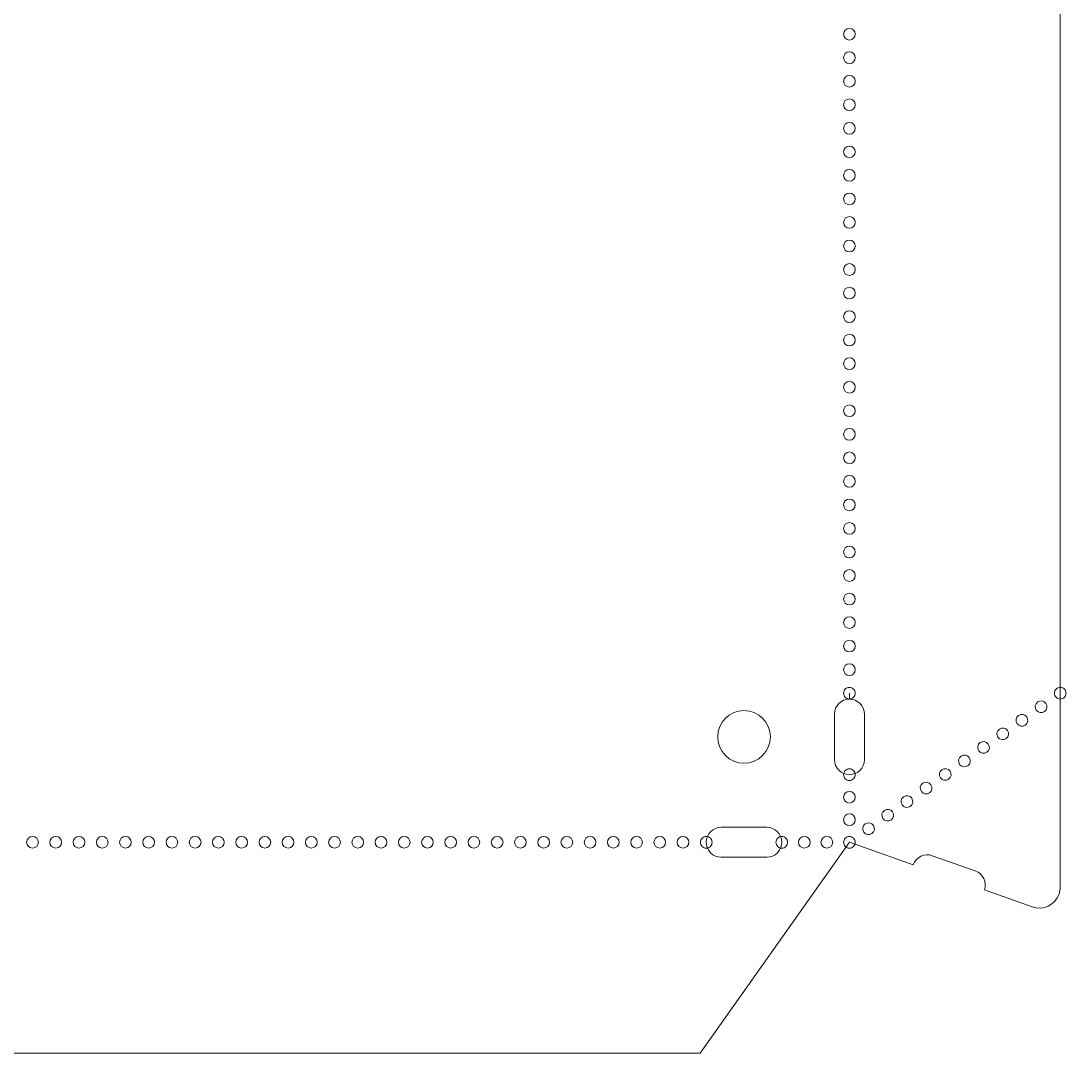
# Model space of a CAD drawing. Header units: inches. Extents: x -17 to 232, y 15 to 264.
# Drawn here: x 106.6 to 232.5, y 15.9 to 140.2 of the extents above; entities that cross this region are included whole.
import ezdxf

# ---------------------------------------------------------------- set-up
doc = ezdxf.new("R2010")
doc.units = ezdxf.units.IN
doc.header["$MEASUREMENT"] = 0
doc.layers.add('Fold cuts', color=7, linetype='Continuous')
doc.layers.add('Outline cut', color=7, linetype='Continuous')

# ---------------------------------------------------------------- blocks, each defined once
blk = doc.blocks.new('block 9')
at = {"layer": 'Outline cut', "lineweight": 0}
blk.add_open_spline([(196.85, 53.97), (196.85, 55.73), (195.43, 57.15), (193.67, 57.15), (191.92, 57.15), (190.5, 55.73), (190.5, 53.97), (190.5, 52.22), (191.92, 50.8), (193.67, 50.8), (195.43, 50.8), (196.85, 52.22), (196.85, 53.97), (196.85, 53.97), (196.85, 53.97), (196.85, 53.97)], degree=3, knots=[0, 0, 0, 0, 1, 1, 1, 2, 2, 2, 3, 3, 3, 4, 4, 4, 5, 5, 5, 5], dxfattribs=at)
blk = doc.blocks.new('block 20')
at = {"layer": 'Outline cut', "lineweight": 0}
blk.add_open_spline([(208.18, 56.72), (208.18, 57.72), (207.37, 58.52), (206.37, 58.52), (205.38, 58.52), (204.57, 57.72), (204.57, 56.72)], degree=3, knots=[0, 0, 0, 0, 1, 1, 1, 2, 2, 2, 2], dxfattribs=at)
blk = doc.blocks.new('block 21')
at = {"layer": 'Outline cut', "lineweight": 0}
blk.add_open_spline([(204.57, 51.23), (204.57, 50.23), (205.38, 49.43), (206.37, 49.43), (207.37, 49.43), (208.18, 50.23), (208.18, 51.23)], degree=3, knots=[0, 0, 0, 0, 1, 1, 1, 2, 2, 2, 2], dxfattribs=at)
blk = doc.blocks.new('block 22')
at = {"layer": 'Outline cut', "lineweight": 0}
blk.add_open_spline([(196.42, 39.47), (197.42, 39.47), (198.22, 40.28), (198.22, 41.27), (198.22, 42.27), (197.42, 43.08), (196.42, 43.08)], degree=3, knots=[0, 0, 0, 0, 1, 1, 1, 2, 2, 2, 2], dxfattribs=at)
blk = doc.blocks.new('block 23')
at = {"layer": 'Outline cut', "lineweight": 0}
blk.add_open_spline([(190.93, 43.08), (189.93, 43.08), (189.13, 42.27), (189.13, 41.27), (189.13, 40.28), (189.93, 39.47), (190.93, 39.47)], degree=3, knots=[0, 0, 0, 0, 1, 1, 1, 2, 2, 2, 2], dxfattribs=at)
blk = doc.blocks.new('block 24')
at = {"layer": 'Outline cut', "lineweight": 0}
blk.add_open_spline([(216.36, 39.66), (215.42, 39.99), (214.39, 39.5), (214.06, 38.56)], degree=3, dxfattribs=at)
blk = doc.blocks.new('block 25')
at = {"layer": 'Outline cut', "lineweight": 0}
blk.add_open_spline([(222.64, 35.53), (222.97, 36.46), (222.48, 37.49), (221.54, 37.82)], degree=3, dxfattribs=at)
blk = doc.blocks.new('block 26')
at = {"layer": 'Outline cut', "lineweight": 0}
blk.add_open_spline([(228.39, 33.49), (229.71, 33.02), (231.16, 33.72), (231.63, 35.04), (231.73, 35.31), (231.77, 35.6), (231.77, 35.89)], degree=3, knots=[0, 0, 0, 0, 1, 1, 1, 2, 2, 2, 2], dxfattribs=at)
blk = doc.blocks.new('block 38')
at = {"layer": 'Outline cut', "lineweight": 0}
blk.add_lwpolyline([(27.49, 15.87), (188.41, 15.87)], dxfattribs=at)
blk = doc.blocks.new('block 39')
at = {"layer": 'Outline cut', "lineweight": 0}
blk.add_lwpolyline([(188.41, 15.87), (206.37, 41.27)], dxfattribs=at)
blk = doc.blocks.new('block 40')
at = {"layer": 'Outline cut', "lineweight": 0}
blk.add_lwpolyline([(231.77, 59.24), (231.77, 220.16)], dxfattribs=at)
blk = doc.blocks.new('block 48')
at = {"layer": 'Outline cut', "lineweight": 0}
blk.add_lwpolyline([(231.77, 59.24), (231.77, 35.89)], dxfattribs=at)
blk = doc.blocks.new('block 50')
at = {"layer": 'Outline cut', "lineweight": 0}
blk.add_lwpolyline([(206.37, 41.27), (214.06, 38.56)], dxfattribs=at)
blk = doc.blocks.new('block 55')
at = {"layer": 'Outline cut', "lineweight": 0}
blk.add_lwpolyline([(222.64, 35.53), (228.39, 33.49)], dxfattribs=at)
blk = doc.blocks.new('block 61')
at = {"layer": 'Outline cut', "lineweight": 0}
blk.add_lwpolyline([(208.18, 56.72), (208.18, 51.23)], dxfattribs=at)
blk = doc.blocks.new('block 62')
at = {"layer": 'Outline cut', "lineweight": 0}
blk.add_lwpolyline([(204.57, 56.72), (204.57, 51.23)], dxfattribs=at)
blk = doc.blocks.new('block 66')
at = {"layer": 'Outline cut', "lineweight": 0}
blk.add_lwpolyline([(196.42, 39.47), (190.93, 39.47)], dxfattribs=at)
blk = doc.blocks.new('block 67')
at = {"layer": 'Outline cut', "lineweight": 0}
blk.add_lwpolyline([(196.42, 43.08), (190.93, 43.08)], dxfattribs=at)
blk = doc.blocks.new('block 68')
at = {"layer": 'Outline cut', "lineweight": 0}
blk.add_lwpolyline([(216.36, 39.66), (221.54, 37.82)], dxfattribs=at)
blk = doc.blocks.new('block 69')
at = {"layer": 'Outline cut', "lineweight": 0}
blk.add_lwpolyline([(206.37, 58.52), (206.37, 59.24)], dxfattribs=at)
blk = doc.blocks.new('block 75')
at = {"layer": 'Outline cut', "lineweight": 0}
blk.add_lwpolyline([(107.95, 139.7), (107.95, 139.7)], dxfattribs=at)
blk = doc.blocks.new('block 77')
at = {"layer": 'Fold cuts', "lineweight": 0}
for points, knots in [([(207.08, 138.64), (207.08, 138.64), (207.08, 138.64), (207.08, 138.64), (207.08, 139.03), (206.76, 139.34), (206.37, 139.34), (205.99, 139.34), (205.67, 139.03), (205.67, 138.64), (205.67, 138.25), (205.99, 137.93), (206.37, 137.93), (206.76, 137.93), (207.08, 138.25), (207.08, 138.64)], [0, 0, 0, 0, 1, 1, 1, 2, 2, 2, 3, 3, 3, 4, 4, 4, 5, 5, 5, 5]), ([(207.08, 135.8), (207.08, 135.8), (207.08, 135.8), (207.08, 135.8), (207.08, 136.19), (206.76, 136.51), (206.37, 136.51), (205.99, 136.51), (205.67, 136.19), (205.67, 135.8), (205.67, 135.41), (205.99, 135.1), (206.37, 135.1), (206.76, 135.1), (207.08, 135.41), (207.08, 135.8)], [0, 0, 0, 0, 1, 1, 1, 2, 2, 2, 3, 3, 3, 4, 4, 4, 5, 5, 5, 5]), ([(207.08, 132.97), (207.08, 132.97), (207.08, 132.97), (207.08, 132.97), (207.08, 133.36), (206.76, 133.67), (206.37, 133.67), (205.99, 133.67), (205.67, 133.36), (205.67, 132.97), (205.67, 132.58), (205.99, 132.26), (206.37, 132.26), (206.76, 132.26), (207.08, 132.58), (207.08, 132.97)], [0, 0, 0, 0, 1, 1, 1, 2, 2, 2, 3, 3, 3, 4, 4, 4, 5, 5, 5, 5]), ([(207.08, 130.13), (207.08, 130.13), (207.08, 130.13), (207.08, 130.13), (207.08, 130.52), (206.76, 130.84), (206.37, 130.84), (205.99, 130.84), (205.67, 130.52), (205.67, 130.13), (205.67, 129.74), (205.99, 129.42), (206.37, 129.42), (206.76, 129.42), (207.08, 129.74), (207.08, 130.13)], [0, 0, 0, 0, 1, 1, 1, 2, 2, 2, 3, 3, 3, 4, 4, 4, 5, 5, 5, 5]), ([(207.08, 127.29), (207.08, 127.29), (207.08, 127.29), (207.08, 127.29), (207.08, 127.68), (206.76, 128), (206.37, 128), (205.99, 128), (205.67, 127.68), (205.67, 127.29), (205.67, 126.9), (205.99, 126.59), (206.37, 126.59), (206.76, 126.59), (207.08, 126.9), (207.08, 127.29)], [0, 0, 0, 0, 1, 1, 1, 2, 2, 2, 3, 3, 3, 4, 4, 4, 5, 5, 5, 5]), ([(207.08, 124.46), (207.08, 124.46), (207.08, 124.46), (207.08, 124.46), (207.08, 124.85), (206.76, 125.16), (206.37, 125.16), (205.99, 125.16), (205.67, 124.85), (205.67, 124.46), (205.67, 124.07), (205.99, 123.75), (206.37, 123.75), (206.76, 123.75), (207.08, 124.07), (207.08, 124.46)], [0, 0, 0, 0, 1, 1, 1, 2, 2, 2, 3, 3, 3, 4, 4, 4, 5, 5, 5, 5]), ([(207.08, 121.62), (207.08, 121.62), (207.08, 121.62), (207.08, 121.62), (207.08, 122.01), (206.76, 122.33), (206.37, 122.33), (205.99, 122.33), (205.67, 122.01), (205.67, 121.62), (205.67, 121.23), (205.99, 120.92), (206.37, 120.92), (206.76, 120.92), (207.08, 121.23), (207.08, 121.62)], [0, 0, 0, 0, 1, 1, 1, 2, 2, 2, 3, 3, 3, 4, 4, 4, 5, 5, 5, 5]), ([(207.08, 118.79), (207.08, 118.79), (207.08, 118.79), (207.08, 118.79), (207.08, 119.18), (206.76, 119.49), (206.37, 119.49), (205.99, 119.49), (205.67, 119.18), (205.67, 118.79), (205.67, 118.4), (205.99, 118.08), (206.37, 118.08), (206.76, 118.08), (207.08, 118.4), (207.08, 118.79)], [0, 0, 0, 0, 1, 1, 1, 2, 2, 2, 3, 3, 3, 4, 4, 4, 5, 5, 5, 5]), ([(207.08, 115.95), (207.08, 115.95), (207.08, 115.95), (207.08, 115.95), (207.08, 116.34), (206.76, 116.66), (206.37, 116.66), (205.99, 116.66), (205.67, 116.34), (205.67, 115.95), (205.67, 115.56), (205.99, 115.25), (206.37, 115.25), (206.76, 115.25), (207.08, 115.56), (207.08, 115.95)], [0, 0, 0, 0, 1, 1, 1, 2, 2, 2, 3, 3, 3, 4, 4, 4, 5, 5, 5, 5]), ([(207.08, 113.12), (207.08, 113.12), (207.08, 113.12), (207.08, 113.12), (207.08, 113.5), (206.76, 113.82), (206.37, 113.82), (205.99, 113.82), (205.67, 113.5), (205.67, 113.12), (205.67, 112.73), (205.99, 112.41), (206.37, 112.41), (206.76, 112.41), (207.08, 112.73), (207.08, 113.12)], [0, 0, 0, 0, 1, 1, 1, 2, 2, 2, 3, 3, 3, 4, 4, 4, 5, 5, 5, 5]), ([(207.08, 110.28), (207.08, 110.28), (207.08, 110.28), (207.08, 110.28), (207.08, 110.67), (206.76, 110.99), (206.37, 110.99), (205.99, 110.99), (205.67, 110.67), (205.67, 110.28), (205.67, 109.89), (205.99, 109.57), (206.37, 109.57), (206.76, 109.57), (207.08, 109.89), (207.08, 110.28)], [0, 0, 0, 0, 1, 1, 1, 2, 2, 2, 3, 3, 3, 4, 4, 4, 5, 5, 5, 5]), ([(207.08, 107.44), (207.08, 107.44), (207.08, 107.44), (207.08, 107.44), (207.08, 107.83), (206.76, 108.15), (206.37, 108.15), (205.99, 108.15), (205.67, 107.83), (205.67, 107.44), (205.67, 107.05), (205.99, 106.74), (206.37, 106.74), (206.76, 106.74), (207.08, 107.05), (207.08, 107.44)], [0, 0, 0, 0, 1, 1, 1, 2, 2, 2, 3, 3, 3, 4, 4, 4, 5, 5, 5, 5]), ([(207.08, 104.61), (207.08, 104.61), (207.08, 104.61), (207.08, 104.61), (207.08, 105), (206.76, 105.31), (206.37, 105.31), (205.99, 105.31), (205.67, 105), (205.67, 104.61), (205.67, 104.22), (205.99, 103.9), (206.37, 103.9), (206.76, 103.9), (207.08, 104.22), (207.08, 104.61)], [0, 0, 0, 0, 1, 1, 1, 2, 2, 2, 3, 3, 3, 4, 4, 4, 5, 5, 5, 5]), ([(207.08, 101.77), (207.08, 101.77), (207.08, 101.77), (207.08, 101.77), (207.08, 102.16), (206.76, 102.48), (206.37, 102.48), (205.99, 102.48), (205.67, 102.16), (205.67, 101.77), (205.67, 101.38), (205.99, 101.07), (206.37, 101.07), (206.76, 101.07), (207.08, 101.38), (207.08, 101.77)], [0, 0, 0, 0, 1, 1, 1, 2, 2, 2, 3, 3, 3, 4, 4, 4, 5, 5, 5, 5]), ([(207.08, 98.94), (207.08, 98.94), (207.08, 98.94), (207.08, 98.94), (207.08, 99.33), (206.76, 99.64), (206.37, 99.64), (205.99, 99.64), (205.67, 99.33), (205.67, 98.94), (205.67, 98.55), (205.99, 98.23), (206.37, 98.23), (206.76, 98.23), (207.08, 98.55), (207.08, 98.94)], [0, 0, 0, 0, 1, 1, 1, 2, 2, 2, 3, 3, 3, 4, 4, 4, 5, 5, 5, 5]), ([(207.08, 96.1), (207.08, 96.1), (207.08, 96.1), (207.08, 96.1), (207.08, 96.49), (206.76, 96.81), (206.37, 96.81), (205.99, 96.81), (205.67, 96.49), (205.67, 96.1), (205.67, 95.71), (205.99, 95.4), (206.37, 95.4), (206.76, 95.4), (207.08, 95.71), (207.08, 96.1)], [0, 0, 0, 0, 1, 1, 1, 2, 2, 2, 3, 3, 3, 4, 4, 4, 5, 5, 5, 5]), ([(207.08, 93.26), (207.08, 93.26), (207.08, 93.26), (207.08, 93.26), (207.08, 93.65), (206.76, 93.97), (206.37, 93.97), (205.99, 93.97), (205.67, 93.65), (205.67, 93.26), (205.67, 92.88), (205.99, 92.56), (206.37, 92.56), (206.76, 92.56), (207.08, 92.88), (207.08, 93.26)], [0, 0, 0, 0, 1, 1, 1, 2, 2, 2, 3, 3, 3, 4, 4, 4, 5, 5, 5, 5]), ([(207.08, 90.43), (207.08, 90.43), (207.08, 90.43), (207.08, 90.43), (207.08, 90.82), (206.76, 91.13), (206.37, 91.13), (205.99, 91.13), (205.67, 90.82), (205.67, 90.43), (205.67, 90.04), (205.99, 89.72), (206.37, 89.72), (206.76, 89.72), (207.08, 90.04), (207.08, 90.43)], [0, 0, 0, 0, 1, 1, 1, 2, 2, 2, 3, 3, 3, 4, 4, 4, 5, 5, 5, 5]), ([(207.08, 87.59), (207.08, 87.59), (207.08, 87.59), (207.08, 87.59), (207.08, 87.98), (206.76, 88.3), (206.37, 88.3), (205.99, 88.3), (205.67, 87.98), (205.67, 87.59), (205.67, 87.2), (205.99, 86.89), (206.37, 86.89), (206.76, 86.89), (207.08, 87.2), (207.08, 87.59)], [0, 0, 0, 0, 1, 1, 1, 2, 2, 2, 3, 3, 3, 4, 4, 4, 5, 5, 5, 5]), ([(207.08, 84.76), (207.08, 84.76), (207.08, 84.76), (207.08, 84.76), (207.08, 85.15), (206.76, 85.46), (206.37, 85.46), (205.99, 85.46), (205.67, 85.15), (205.67, 84.76), (205.67, 84.37), (205.99, 84.05), (206.37, 84.05), (206.76, 84.05), (207.08, 84.37), (207.08, 84.76)], [0, 0, 0, 0, 1, 1, 1, 2, 2, 2, 3, 3, 3, 4, 4, 4, 5, 5, 5, 5]), ([(207.08, 81.92), (207.08, 81.92), (207.08, 81.92), (207.08, 81.92), (207.08, 82.31), (206.76, 82.63), (206.37, 82.63), (205.99, 82.63), (205.67, 82.31), (205.67, 81.92), (205.67, 81.53), (205.99, 81.22), (206.37, 81.22), (206.76, 81.22), (207.08, 81.53), (207.08, 81.92)], [0, 0, 0, 0, 1, 1, 1, 2, 2, 2, 3, 3, 3, 4, 4, 4, 5, 5, 5, 5]), ([(207.08, 79.09), (207.08, 79.09), (207.08, 79.09), (207.08, 79.09), (207.08, 79.48), (206.76, 79.79), (206.37, 79.79), (205.99, 79.79), (205.67, 79.48), (205.67, 79.09), (205.67, 78.7), (205.99, 78.38), (206.37, 78.38), (206.76, 78.38), (207.08, 78.7), (207.08, 79.09)], [0, 0, 0, 0, 1, 1, 1, 2, 2, 2, 3, 3, 3, 4, 4, 4, 5, 5, 5, 5]), ([(207.08, 76.25), (207.08, 76.25), (207.08, 76.25), (207.08, 76.25), (207.08, 76.64), (206.76, 76.96), (206.37, 76.96), (205.99, 76.96), (205.67, 76.64), (205.67, 76.25), (205.67, 75.86), (205.99, 75.54), (206.37, 75.54), (206.76, 75.54), (207.08, 75.86), (207.08, 76.25)], [0, 0, 0, 0, 1, 1, 1, 2, 2, 2, 3, 3, 3, 4, 4, 4, 5, 5, 5, 5]), ([(207.08, 73.41), (207.08, 73.41), (207.08, 73.41), (207.08, 73.41), (207.08, 73.8), (206.76, 74.12), (206.37, 74.12), (205.99, 74.12), (205.67, 73.8), (205.67, 73.41), (205.67, 73.02), (205.99, 72.71), (206.37, 72.71), (206.76, 72.71), (207.08, 73.02), (207.08, 73.41)], [0, 0, 0, 0, 1, 1, 1, 2, 2, 2, 3, 3, 3, 4, 4, 4, 5, 5, 5, 5]), ([(207.08, 70.58), (207.08, 70.58), (207.08, 70.58), (207.08, 70.58), (207.08, 70.97), (206.76, 71.28), (206.37, 71.28), (205.99, 71.28), (205.67, 70.97), (205.67, 70.58), (205.67, 70.19), (205.99, 69.87), (206.37, 69.87), (206.76, 69.87), (207.08, 70.19), (207.08, 70.58)], [0, 0, 0, 0, 1, 1, 1, 2, 2, 2, 3, 3, 3, 4, 4, 4, 5, 5, 5, 5]), ([(207.08, 67.74), (207.08, 67.74), (207.08, 67.74), (207.08, 67.74), (207.08, 68.13), (206.76, 68.45), (206.37, 68.45), (205.99, 68.45), (205.67, 68.13), (205.67, 67.74), (205.67, 67.35), (205.99, 67.04), (206.37, 67.04), (206.76, 67.04), (207.08, 67.35), (207.08, 67.74)], [0, 0, 0, 0, 1, 1, 1, 2, 2, 2, 3, 3, 3, 4, 4, 4, 5, 5, 5, 5]), ([(207.08, 64.91), (207.08, 64.91), (207.08, 64.91), (207.08, 64.91), (207.08, 65.3), (206.76, 65.61), (206.37, 65.61), (205.99, 65.61), (205.67, 65.3), (205.67, 64.91), (205.67, 64.52), (205.99, 64.2), (206.37, 64.2), (206.76, 64.2), (207.08, 64.52), (207.08, 64.91)], [0, 0, 0, 0, 1, 1, 1, 2, 2, 2, 3, 3, 3, 4, 4, 4, 5, 5, 5, 5]), ([(207.08, 62.07), (207.08, 62.07), (207.08, 62.07), (207.08, 62.07), (207.08, 62.46), (206.76, 62.78), (206.37, 62.78), (205.99, 62.78), (205.67, 62.46), (205.67, 62.07), (205.67, 61.68), (205.99, 61.37), (206.37, 61.37), (206.76, 61.37), (207.08, 61.68), (207.08, 62.07)], [0, 0, 0, 0, 1, 1, 1, 2, 2, 2, 3, 3, 3, 4, 4, 4, 5, 5, 5, 5]), ([(206.37, 58.53), (206.56, 58.53), (206.74, 58.61), (206.87, 58.74), (207.01, 58.87), (207.08, 59.05), (207.08, 59.24), (207.08, 59.42), (207.01, 59.6), (206.87, 59.73), (206.74, 59.87), (206.56, 59.94), (206.37, 59.94), (206.19, 59.94), (206.01, 59.87), (205.88, 59.73), (205.74, 59.6), (205.67, 59.42), (205.67, 59.24), (205.67, 59.05), (205.74, 58.87), (205.88, 58.74), (206.01, 58.61), (206.19, 58.53), (206.37, 58.53)], [0, 0, 0, 0, 1, 1, 1, 2, 2, 2, 3, 3, 3, 4, 4, 4, 5, 5, 5, 6, 6, 6, 7, 7, 7, 8, 8, 8, 8]), ([(231.77, 58.53), (231.96, 58.53), (232.14, 58.61), (232.27, 58.74), (232.41, 58.87), (232.48, 59.05), (232.48, 59.24), (232.48, 59.42), (232.41, 59.6), (232.27, 59.73), (232.14, 59.87), (231.96, 59.94), (231.77, 59.94), (231.59, 59.94), (231.41, 59.87), (231.28, 59.73), (231.14, 59.6), (231.07, 59.42), (231.07, 59.24), (231.07, 59.05), (231.14, 58.87), (231.28, 58.74), (231.41, 58.61), (231.59, 58.53), (231.77, 58.53)], [0, 0, 0, 0, 1, 1, 1, 2, 2, 2, 3, 3, 3, 4, 4, 4, 5, 5, 5, 6, 6, 6, 7, 7, 7, 8, 8, 8, 8]), ([(229.87, 57.03), (229.87, 57.03), (229.87, 57.03), (229.87, 57.03), (230.19, 57.25), (230.27, 57.69), (230.04, 58.01), (229.82, 58.33), (229.38, 58.4), (229.06, 58.18), (228.74, 57.95), (228.66, 57.51), (228.89, 57.2), (229.12, 56.88), (229.56, 56.8), (229.87, 57.03)], [0, 0, 0, 0, 1, 1, 1, 2, 2, 2, 3, 3, 3, 4, 4, 4, 5, 5, 5, 5]), ([(227.56, 55.39), (227.56, 55.39), (227.56, 55.39), (227.56, 55.39), (227.88, 55.62), (227.96, 56.06), (227.73, 56.38), (227.51, 56.7), (227.07, 56.77), (226.75, 56.55), (226.43, 56.32), (226.36, 55.88), (226.58, 55.56), (226.81, 55.24), (227.25, 55.17), (227.56, 55.39)], [0, 0, 0, 0, 1, 1, 1, 2, 2, 2, 3, 3, 3, 4, 4, 4, 5, 5, 5, 5]), ([(225.26, 53.76), (225.26, 53.76), (225.26, 53.76), (225.26, 53.76), (225.57, 53.99), (225.65, 54.43), (225.42, 54.74), (225.2, 55.06), (224.76, 55.14), (224.44, 54.91), (224.12, 54.69), (224.05, 54.25), (224.27, 53.93), (224.5, 53.61), (224.94, 53.54), (225.26, 53.76)], [0, 0, 0, 0, 1, 1, 1, 2, 2, 2, 3, 3, 3, 4, 4, 4, 5, 5, 5, 5]), ([(222.95, 52.13), (222.95, 52.13), (222.95, 52.13), (222.95, 52.13), (223.26, 52.35), (223.34, 52.79), (223.11, 53.11), (222.89, 53.43), (222.45, 53.51), (222.13, 53.28), (221.81, 53.06), (221.74, 52.62), (221.96, 52.3), (222.19, 51.98), (222.63, 51.9), (222.95, 52.13)], [0, 0, 0, 0, 1, 1, 1, 2, 2, 2, 3, 3, 3, 4, 4, 4, 5, 5, 5, 5]), ([(220.64, 50.5), (220.64, 50.5), (220.64, 50.5), (220.64, 50.5), (220.96, 50.72), (221.03, 51.16), (220.81, 51.48), (220.58, 51.8), (220.14, 51.87), (219.82, 51.65), (219.5, 51.42), (219.43, 50.98), (219.65, 50.66), (219.88, 50.35), (220.32, 50.27), (220.64, 50.5)], [0, 0, 0, 0, 1, 1, 1, 2, 2, 2, 3, 3, 3, 4, 4, 4, 5, 5, 5, 5]), ([(206.37, 48.72), (206.56, 48.72), (206.74, 48.79), (206.87, 48.93), (207.01, 49.06), (207.08, 49.24), (207.08, 49.43), (207.08, 49.61), (207.01, 49.79), (206.87, 49.92), (206.74, 50.06), (206.56, 50.13), (206.37, 50.13), (206.19, 50.13), (206.01, 50.06), (205.88, 49.92), (205.74, 49.79), (205.67, 49.61), (205.67, 49.43), (205.67, 49.24), (205.74, 49.06), (205.88, 48.93), (206.01, 48.79), (206.19, 48.72), (206.37, 48.72)], [0, 0, 0, 0, 1, 1, 1, 2, 2, 2, 3, 3, 3, 4, 4, 4, 5, 5, 5, 6, 6, 6, 7, 7, 7, 8, 8, 8, 8]), ([(218.33, 48.86), (218.33, 48.86), (218.33, 48.86), (218.33, 48.86), (218.65, 49.09), (218.72, 49.53), (218.5, 49.85), (218.27, 50.16), (217.83, 50.24), (217.51, 50.01), (217.2, 49.79), (217.12, 49.35), (217.34, 49.03), (217.57, 48.71), (218.01, 48.64), (218.33, 48.86)], [0, 0, 0, 0, 1, 1, 1, 2, 2, 2, 3, 3, 3, 4, 4, 4, 5, 5, 5, 5]), ([(216.02, 47.23), (216.02, 47.23), (216.02, 47.23), (216.02, 47.23), (216.34, 47.45), (216.41, 47.9), (216.19, 48.21), (215.96, 48.53), (215.52, 48.61), (215.2, 48.38), (214.89, 48.16), (214.81, 47.72), (215.04, 47.4), (215.26, 47.08), (215.7, 47), (216.02, 47.23)], [0, 0, 0, 0, 1, 1, 1, 2, 2, 2, 3, 3, 3, 4, 4, 4, 5, 5, 5, 5]), ([(207.08, 46.71), (207.08, 46.71), (207.08, 46.71), (207.08, 46.71), (207.08, 47.1), (206.76, 47.41), (206.37, 47.41), (205.99, 47.41), (205.67, 47.1), (205.67, 46.71), (205.67, 46.32), (205.99, 46), (206.37, 46), (206.76, 46), (207.08, 46.32), (207.08, 46.71)], [0, 0, 0, 0, 1, 1, 1, 2, 2, 2, 3, 3, 3, 4, 4, 4, 5, 5, 5, 5]), ([(213.71, 45.6), (213.71, 45.6), (213.71, 45.6), (213.71, 45.6), (214.03, 45.82), (214.1, 46.26), (213.88, 46.58), (213.65, 46.9), (213.21, 46.97), (212.9, 46.75), (212.58, 46.52), (212.5, 46.08), (212.73, 45.77), (212.95, 45.45), (213.39, 45.37), (213.71, 45.6)], [0, 0, 0, 0, 1, 1, 1, 2, 2, 2, 3, 3, 3, 4, 4, 4, 5, 5, 5, 5]), ([(211.4, 43.96), (211.4, 43.96), (211.4, 43.96), (211.4, 43.96), (211.72, 44.19), (211.79, 44.63), (211.57, 44.95), (211.34, 45.27), (210.9, 45.34), (210.59, 45.12), (210.27, 44.89), (210.19, 44.45), (210.42, 44.13), (210.64, 43.82), (211.08, 43.74), (211.4, 43.96)], [0, 0, 0, 0, 1, 1, 1, 2, 2, 2, 3, 3, 3, 4, 4, 4, 5, 5, 5, 5]), ([(207.08, 43.99), (207.08, 43.99), (207.08, 43.99), (207.08, 43.99), (207.08, 44.38), (206.76, 44.7), (206.37, 44.7), (205.99, 44.7), (205.67, 44.38), (205.67, 43.99), (205.67, 43.6), (205.99, 43.29), (206.37, 43.29), (206.76, 43.29), (207.08, 43.6), (207.08, 43.99)], [0, 0, 0, 0, 1, 1, 1, 2, 2, 2, 3, 3, 3, 4, 4, 4, 5, 5, 5, 5]), ([(209.09, 42.33), (209.09, 42.33), (209.09, 42.33), (209.09, 42.33), (209.41, 42.56), (209.49, 43), (209.26, 43.31), (209.04, 43.63), (208.6, 43.71), (208.28, 43.48), (207.96, 43.26), (207.88, 42.82), (208.11, 42.5), (208.33, 42.18), (208.77, 42.11), (209.09, 42.33)], [0, 0, 0, 0, 1, 1, 1, 2, 2, 2, 3, 3, 3, 4, 4, 4, 5, 5, 5, 5]), ([(107.95, 40.57), (107.95, 40.57), (107.95, 40.57), (107.95, 40.57), (108.34, 40.57), (108.66, 40.89), (108.66, 41.27), (108.66, 41.66), (108.34, 41.98), (107.95, 41.98), (107.56, 41.98), (107.24, 41.66), (107.24, 41.27), (107.24, 40.89), (107.56, 40.57), (107.95, 40.57)], [0, 0, 0, 0, 1, 1, 1, 2, 2, 2, 3, 3, 3, 4, 4, 4, 5, 5, 5, 5]), ([(110.75, 40.57), (110.75, 40.57), (110.75, 40.57), (110.75, 40.57), (111.14, 40.57), (111.45, 40.89), (111.45, 41.27), (111.45, 41.66), (111.14, 41.98), (110.75, 41.98), (110.36, 41.98), (110.04, 41.66), (110.04, 41.27), (110.04, 40.89), (110.36, 40.57), (110.75, 40.57)], [0, 0, 0, 0, 1, 1, 1, 2, 2, 2, 3, 3, 3, 4, 4, 4, 5, 5, 5, 5]), ([(113.55, 40.57), (113.55, 40.57), (113.55, 40.57), (113.55, 40.57), (113.94, 40.57), (114.25, 40.89), (114.25, 41.27), (114.25, 41.66), (113.94, 41.98), (113.55, 41.98), (113.16, 41.98), (112.84, 41.66), (112.84, 41.27), (112.84, 40.89), (113.16, 40.57), (113.55, 40.57)], [0, 0, 0, 0, 1, 1, 1, 2, 2, 2, 3, 3, 3, 4, 4, 4, 5, 5, 5, 5]), ([(116.35, 40.57), (116.35, 40.57), (116.35, 40.57), (116.35, 40.57), (116.74, 40.57), (117.05, 40.89), (117.05, 41.27), (117.05, 41.66), (116.74, 41.98), (116.35, 41.98), (115.96, 41.98), (115.64, 41.66), (115.64, 41.27), (115.64, 40.89), (115.96, 40.57), (116.35, 40.57)], [0, 0, 0, 0, 1, 1, 1, 2, 2, 2, 3, 3, 3, 4, 4, 4, 5, 5, 5, 5]), ([(119.15, 40.57), (119.15, 40.57), (119.15, 40.57), (119.15, 40.57), (119.54, 40.57), (119.85, 40.89), (119.85, 41.27), (119.85, 41.66), (119.54, 41.98), (119.15, 41.98), (118.76, 41.98), (118.44, 41.66), (118.44, 41.27), (118.44, 40.89), (118.76, 40.57), (119.15, 40.57)], [0, 0, 0, 0, 1, 1, 1, 2, 2, 2, 3, 3, 3, 4, 4, 4, 5, 5, 5, 5]), ([(121.95, 40.57), (121.95, 40.57), (121.95, 40.57), (121.95, 40.57), (122.34, 40.57), (122.65, 40.89), (122.65, 41.27), (122.65, 41.66), (122.34, 41.98), (121.95, 41.98), (121.56, 41.98), (121.24, 41.66), (121.24, 41.27), (121.24, 40.89), (121.56, 40.57), (121.95, 40.57)], [0, 0, 0, 0, 1, 1, 1, 2, 2, 2, 3, 3, 3, 4, 4, 4, 5, 5, 5, 5]), ([(124.74, 40.57), (124.74, 40.57), (124.74, 40.57), (124.74, 40.57), (125.13, 40.57), (125.45, 40.89), (125.45, 41.27), (125.45, 41.66), (125.13, 41.98), (124.74, 41.98), (124.36, 41.98), (124.04, 41.66), (124.04, 41.27), (124.04, 40.89), (124.36, 40.57), (124.74, 40.57)], [0, 0, 0, 0, 1, 1, 1, 2, 2, 2, 3, 3, 3, 4, 4, 4, 5, 5, 5, 5]), ([(127.54, 40.57), (127.54, 40.57), (127.54, 40.57), (127.54, 40.57), (127.93, 40.57), (128.25, 40.89), (128.25, 41.27), (128.25, 41.66), (127.93, 41.98), (127.54, 41.98), (127.15, 41.98), (126.84, 41.66), (126.84, 41.27), (126.84, 40.89), (127.15, 40.57), (127.54, 40.57)], [0, 0, 0, 0, 1, 1, 1, 2, 2, 2, 3, 3, 3, 4, 4, 4, 5, 5, 5, 5]), ([(130.34, 40.57), (130.34, 40.57), (130.34, 40.57), (130.34, 40.57), (130.73, 40.57), (131.05, 40.89), (131.05, 41.27), (131.05, 41.66), (130.73, 41.98), (130.34, 41.98), (129.95, 41.98), (129.64, 41.66), (129.64, 41.27), (129.64, 40.89), (129.95, 40.57), (130.34, 40.57)], [0, 0, 0, 0, 1, 1, 1, 2, 2, 2, 3, 3, 3, 4, 4, 4, 5, 5, 5, 5]), ([(133.14, 40.57), (133.14, 40.57), (133.14, 40.57), (133.14, 40.57), (133.53, 40.57), (133.85, 40.89), (133.85, 41.27), (133.85, 41.66), (133.53, 41.98), (133.14, 41.98), (132.75, 41.98), (132.44, 41.66), (132.44, 41.27), (132.44, 40.89), (132.75, 40.57), (133.14, 40.57)], [0, 0, 0, 0, 1, 1, 1, 2, 2, 2, 3, 3, 3, 4, 4, 4, 5, 5, 5, 5]), ([(135.94, 40.57), (135.94, 40.57), (135.94, 40.57), (135.94, 40.57), (136.33, 40.57), (136.65, 40.89), (136.65, 41.27), (136.65, 41.66), (136.33, 41.98), (135.94, 41.98), (135.55, 41.98), (135.24, 41.66), (135.24, 41.27), (135.24, 40.89), (135.55, 40.57), (135.94, 40.57)], [0, 0, 0, 0, 1, 1, 1, 2, 2, 2, 3, 3, 3, 4, 4, 4, 5, 5, 5, 5]), ([(138.74, 40.57), (138.74, 40.57), (138.74, 40.57), (138.74, 40.57), (139.13, 40.57), (139.45, 40.89), (139.45, 41.27), (139.45, 41.66), (139.13, 41.98), (138.74, 41.98), (138.35, 41.98), (138.03, 41.66), (138.03, 41.27), (138.03, 40.89), (138.35, 40.57), (138.74, 40.57)], [0, 0, 0, 0, 1, 1, 1, 2, 2, 2, 3, 3, 3, 4, 4, 4, 5, 5, 5, 5]), ([(141.54, 40.57), (141.54, 40.57), (141.54, 40.57), (141.54, 40.57), (141.93, 40.57), (142.25, 40.89), (142.25, 41.27), (142.25, 41.66), (141.93, 41.98), (141.54, 41.98), (141.15, 41.98), (140.83, 41.66), (140.83, 41.27), (140.83, 40.89), (141.15, 40.57), (141.54, 40.57)], [0, 0, 0, 0, 1, 1, 1, 2, 2, 2, 3, 3, 3, 4, 4, 4, 5, 5, 5, 5]), ([(144.34, 40.57), (144.34, 40.57), (144.34, 40.57), (144.34, 40.57), (144.73, 40.57), (145.04, 40.89), (145.04, 41.27), (145.04, 41.66), (144.73, 41.98), (144.34, 41.98), (143.95, 41.98), (143.63, 41.66), (143.63, 41.27), (143.63, 40.89), (143.95, 40.57), (144.34, 40.57)], [0, 0, 0, 0, 1, 1, 1, 2, 2, 2, 3, 3, 3, 4, 4, 4, 5, 5, 5, 5]), ([(147.14, 40.57), (147.14, 40.57), (147.14, 40.57), (147.14, 40.57), (147.53, 40.57), (147.84, 40.89), (147.84, 41.27), (147.84, 41.66), (147.53, 41.98), (147.14, 41.98), (146.75, 41.98), (146.43, 41.66), (146.43, 41.27), (146.43, 40.89), (146.75, 40.57), (147.14, 40.57)], [0, 0, 0, 0, 1, 1, 1, 2, 2, 2, 3, 3, 3, 4, 4, 4, 5, 5, 5, 5]), ([(149.94, 40.57), (149.94, 40.57), (149.94, 40.57), (149.94, 40.57), (150.33, 40.57), (150.64, 40.89), (150.64, 41.27), (150.64, 41.66), (150.33, 41.98), (149.94, 41.98), (149.55, 41.98), (149.23, 41.66), (149.23, 41.27), (149.23, 40.89), (149.55, 40.57), (149.94, 40.57)], [0, 0, 0, 0, 1, 1, 1, 2, 2, 2, 3, 3, 3, 4, 4, 4, 5, 5, 5, 5]), ([(152.74, 40.57), (152.74, 40.57), (152.74, 40.57), (152.74, 40.57), (153.13, 40.57), (153.44, 40.89), (153.44, 41.27), (153.44, 41.66), (153.13, 41.98), (152.74, 41.98), (152.35, 41.98), (152.03, 41.66), (152.03, 41.27), (152.03, 40.89), (152.35, 40.57), (152.74, 40.57)], [0, 0, 0, 0, 1, 1, 1, 2, 2, 2, 3, 3, 3, 4, 4, 4, 5, 5, 5, 5]), ([(155.54, 40.57), (155.54, 40.57), (155.54, 40.57), (155.54, 40.57), (155.93, 40.57), (156.24, 40.89), (156.24, 41.27), (156.24, 41.66), (155.93, 41.98), (155.54, 41.98), (155.15, 41.98), (154.83, 41.66), (154.83, 41.27), (154.83, 40.89), (155.15, 40.57), (155.54, 40.57)], [0, 0, 0, 0, 1, 1, 1, 2, 2, 2, 3, 3, 3, 4, 4, 4, 5, 5, 5, 5]), ([(158.33, 40.57), (158.33, 40.57), (158.33, 40.57), (158.33, 40.57), (158.72, 40.57), (159.04, 40.89), (159.04, 41.27), (159.04, 41.66), (158.72, 41.98), (158.33, 41.98), (157.94, 41.98), (157.63, 41.66), (157.63, 41.27), (157.63, 40.89), (157.94, 40.57), (158.33, 40.57)], [0, 0, 0, 0, 1, 1, 1, 2, 2, 2, 3, 3, 3, 4, 4, 4, 5, 5, 5, 5]), ([(161.13, 40.57), (161.13, 40.57), (161.13, 40.57), (161.13, 40.57), (161.52, 40.57), (161.84, 40.89), (161.84, 41.27), (161.84, 41.66), (161.52, 41.98), (161.13, 41.98), (160.74, 41.98), (160.43, 41.66), (160.43, 41.27), (160.43, 40.89), (160.74, 40.57), (161.13, 40.57)], [0, 0, 0, 0, 1, 1, 1, 2, 2, 2, 3, 3, 3, 4, 4, 4, 5, 5, 5, 5]), ([(163.93, 40.57), (163.93, 40.57), (163.93, 40.57), (163.93, 40.57), (164.32, 40.57), (164.64, 40.89), (164.64, 41.27), (164.64, 41.66), (164.32, 41.98), (163.93, 41.98), (163.54, 41.98), (163.23, 41.66), (163.23, 41.27), (163.23, 40.89), (163.54, 40.57), (163.93, 40.57)], [0, 0, 0, 0, 1, 1, 1, 2, 2, 2, 3, 3, 3, 4, 4, 4, 5, 5, 5, 5]), ([(166.73, 40.57), (166.73, 40.57), (166.73, 40.57), (166.73, 40.57), (167.12, 40.57), (167.44, 40.89), (167.44, 41.27), (167.44, 41.66), (167.12, 41.98), (166.73, 41.98), (166.34, 41.98), (166.03, 41.66), (166.03, 41.27), (166.03, 40.89), (166.34, 40.57), (166.73, 40.57)], [0, 0, 0, 0, 1, 1, 1, 2, 2, 2, 3, 3, 3, 4, 4, 4, 5, 5, 5, 5]), ([(169.53, 40.57), (169.53, 40.57), (169.53, 40.57), (169.53, 40.57), (169.92, 40.57), (170.24, 40.89), (170.24, 41.27), (170.24, 41.66), (169.92, 41.98), (169.53, 41.98), (169.14, 41.98), (168.83, 41.66), (168.83, 41.27), (168.83, 40.89), (169.14, 40.57), (169.53, 40.57)], [0, 0, 0, 0, 1, 1, 1, 2, 2, 2, 3, 3, 3, 4, 4, 4, 5, 5, 5, 5]), ([(172.33, 40.57), (172.33, 40.57), (172.33, 40.57), (172.33, 40.57), (172.72, 40.57), (173.04, 40.89), (173.04, 41.27), (173.04, 41.66), (172.72, 41.98), (172.33, 41.98), (171.94, 41.98), (171.62, 41.66), (171.62, 41.27), (171.62, 40.89), (171.94, 40.57), (172.33, 40.57)], [0, 0, 0, 0, 1, 1, 1, 2, 2, 2, 3, 3, 3, 4, 4, 4, 5, 5, 5, 5]), ([(175.13, 40.57), (175.13, 40.57), (175.13, 40.57), (175.13, 40.57), (175.52, 40.57), (175.83, 40.89), (175.83, 41.27), (175.83, 41.66), (175.52, 41.98), (175.13, 41.98), (174.74, 41.98), (174.42, 41.66), (174.42, 41.27), (174.42, 40.89), (174.74, 40.57), (175.13, 40.57)], [0, 0, 0, 0, 1, 1, 1, 2, 2, 2, 3, 3, 3, 4, 4, 4, 5, 5, 5, 5]), ([(177.93, 40.57), (177.93, 40.57), (177.93, 40.57), (177.93, 40.57), (178.32, 40.57), (178.63, 40.89), (178.63, 41.27), (178.63, 41.66), (178.32, 41.98), (177.93, 41.98), (177.54, 41.98), (177.22, 41.66), (177.22, 41.27), (177.22, 40.89), (177.54, 40.57), (177.93, 40.57)], [0, 0, 0, 0, 1, 1, 1, 2, 2, 2, 3, 3, 3, 4, 4, 4, 5, 5, 5, 5]), ([(180.73, 40.57), (180.73, 40.57), (180.73, 40.57), (180.73, 40.57), (181.12, 40.57), (181.43, 40.89), (181.43, 41.27), (181.43, 41.66), (181.12, 41.98), (180.73, 41.98), (180.34, 41.98), (180.02, 41.66), (180.02, 41.27), (180.02, 40.89), (180.34, 40.57), (180.73, 40.57)], [0, 0, 0, 0, 1, 1, 1, 2, 2, 2, 3, 3, 3, 4, 4, 4, 5, 5, 5, 5]), ([(183.53, 40.57), (183.53, 40.57), (183.53, 40.57), (183.53, 40.57), (183.92, 40.57), (184.23, 40.89), (184.23, 41.27), (184.23, 41.66), (183.92, 41.98), (183.53, 41.98), (183.14, 41.98), (182.82, 41.66), (182.82, 41.27), (182.82, 40.89), (183.14, 40.57), (183.53, 40.57)], [0, 0, 0, 0, 1, 1, 1, 2, 2, 2, 3, 3, 3, 4, 4, 4, 5, 5, 5, 5]), ([(186.33, 40.57), (186.33, 40.57), (186.33, 40.57), (186.33, 40.57), (186.72, 40.57), (187.03, 40.89), (187.03, 41.27), (187.03, 41.66), (186.72, 41.98), (186.33, 41.98), (185.94, 41.98), (185.62, 41.66), (185.62, 41.27), (185.62, 40.89), (185.94, 40.57), (186.33, 40.57)], [0, 0, 0, 0, 1, 1, 1, 2, 2, 2, 3, 3, 3, 4, 4, 4, 5, 5, 5, 5]), ([(189.13, 40.57), (189.31, 40.57), (189.49, 40.64), (189.62, 40.78), (189.76, 40.91), (189.83, 41.09), (189.83, 41.27), (189.83, 41.46), (189.76, 41.64), (189.62, 41.77), (189.49, 41.91), (189.31, 41.98), (189.13, 41.98), (188.94, 41.98), (188.76, 41.91), (188.63, 41.77), (188.49, 41.64), (188.42, 41.46), (188.42, 41.27), (188.42, 41.09), (188.49, 40.91), (188.63, 40.78), (188.76, 40.64), (188.94, 40.57), (189.13, 40.57)], [0, 0, 0, 0, 1, 1, 1, 2, 2, 2, 3, 3, 3, 4, 4, 4, 5, 5, 5, 6, 6, 6, 7, 7, 7, 8, 8, 8, 8]), ([(198.22, 40.57), (198.41, 40.57), (198.59, 40.64), (198.72, 40.78), (198.86, 40.91), (198.93, 41.09), (198.93, 41.27), (198.93, 41.46), (198.86, 41.64), (198.72, 41.77), (198.59, 41.91), (198.41, 41.98), (198.22, 41.98), (198.04, 41.98), (197.86, 41.91), (197.73, 41.77), (197.59, 41.64), (197.52, 41.46), (197.52, 41.27), (197.52, 41.09), (197.59, 40.91), (197.73, 40.78), (197.86, 40.64), (198.04, 40.57), (198.22, 40.57)], [0, 0, 0, 0, 1, 1, 1, 2, 2, 2, 3, 3, 3, 4, 4, 4, 5, 5, 5, 6, 6, 6, 7, 7, 7, 8, 8, 8, 8]), ([(200.94, 40.57), (200.94, 40.57), (200.94, 40.57), (200.94, 40.57), (201.33, 40.57), (201.65, 40.89), (201.65, 41.27), (201.65, 41.66), (201.33, 41.98), (200.94, 41.98), (200.55, 41.98), (200.24, 41.66), (200.24, 41.27), (200.24, 40.89), (200.55, 40.57), (200.94, 40.57)], [0, 0, 0, 0, 1, 1, 1, 2, 2, 2, 3, 3, 3, 4, 4, 4, 5, 5, 5, 5]), ([(203.66, 40.57), (203.66, 40.57), (203.66, 40.57), (203.66, 40.57), (204.05, 40.57), (204.36, 40.89), (204.36, 41.27), (204.36, 41.66), (204.05, 41.98), (203.66, 41.98), (203.27, 41.98), (202.95, 41.66), (202.95, 41.27), (202.95, 40.89), (203.27, 40.57), (203.66, 40.57)], [0, 0, 0, 0, 1, 1, 1, 2, 2, 2, 3, 3, 3, 4, 4, 4, 5, 5, 5, 5]), ([(206.37, 40.57), (206.56, 40.57), (206.74, 40.64), (206.87, 40.78), (207.01, 40.91), (207.08, 41.09), (207.08, 41.27), (207.08, 41.46), (207.01, 41.64), (206.87, 41.77), (206.74, 41.91), (206.56, 41.98), (206.37, 41.98), (206.19, 41.98), (206.01, 41.91), (205.88, 41.77), (205.74, 41.64), (205.67, 41.46), (205.67, 41.27), (205.67, 41.09), (205.74, 40.91), (205.88, 40.78), (206.01, 40.64), (206.19, 40.57), (206.37, 40.57)], [0, 0, 0, 0, 1, 1, 1, 2, 2, 2, 3, 3, 3, 4, 4, 4, 5, 5, 5, 6, 6, 6, 7, 7, 7, 8, 8, 8, 8])]:
    blk.add_open_spline(points, degree=3, knots=knots, dxfattribs=at)

msp = doc.modelspace()

# ---------------------------------------------------------------- block references
at = {"layer": 'Fold cuts'}
msp.add_blockref('block 77', (0, 0), dxfattribs=at)
at = {"layer": 'Outline cut'}
for name in ['block 40', 'block 75', 'block 69', 'block 48', 'block 20', 'block 9', 'block 62', 'block 61', 'block 21', 'block 23', 'block 67', 'block 22', 'block 39', 'block 50', 'block 66', 'block 24', 'block 68', 'block 25', 'block 55', 'block 26', 'block 38']:
    msp.add_blockref(name, (0, 0), dxfattribs=at)

doc.saveas('drawing.dxf')
